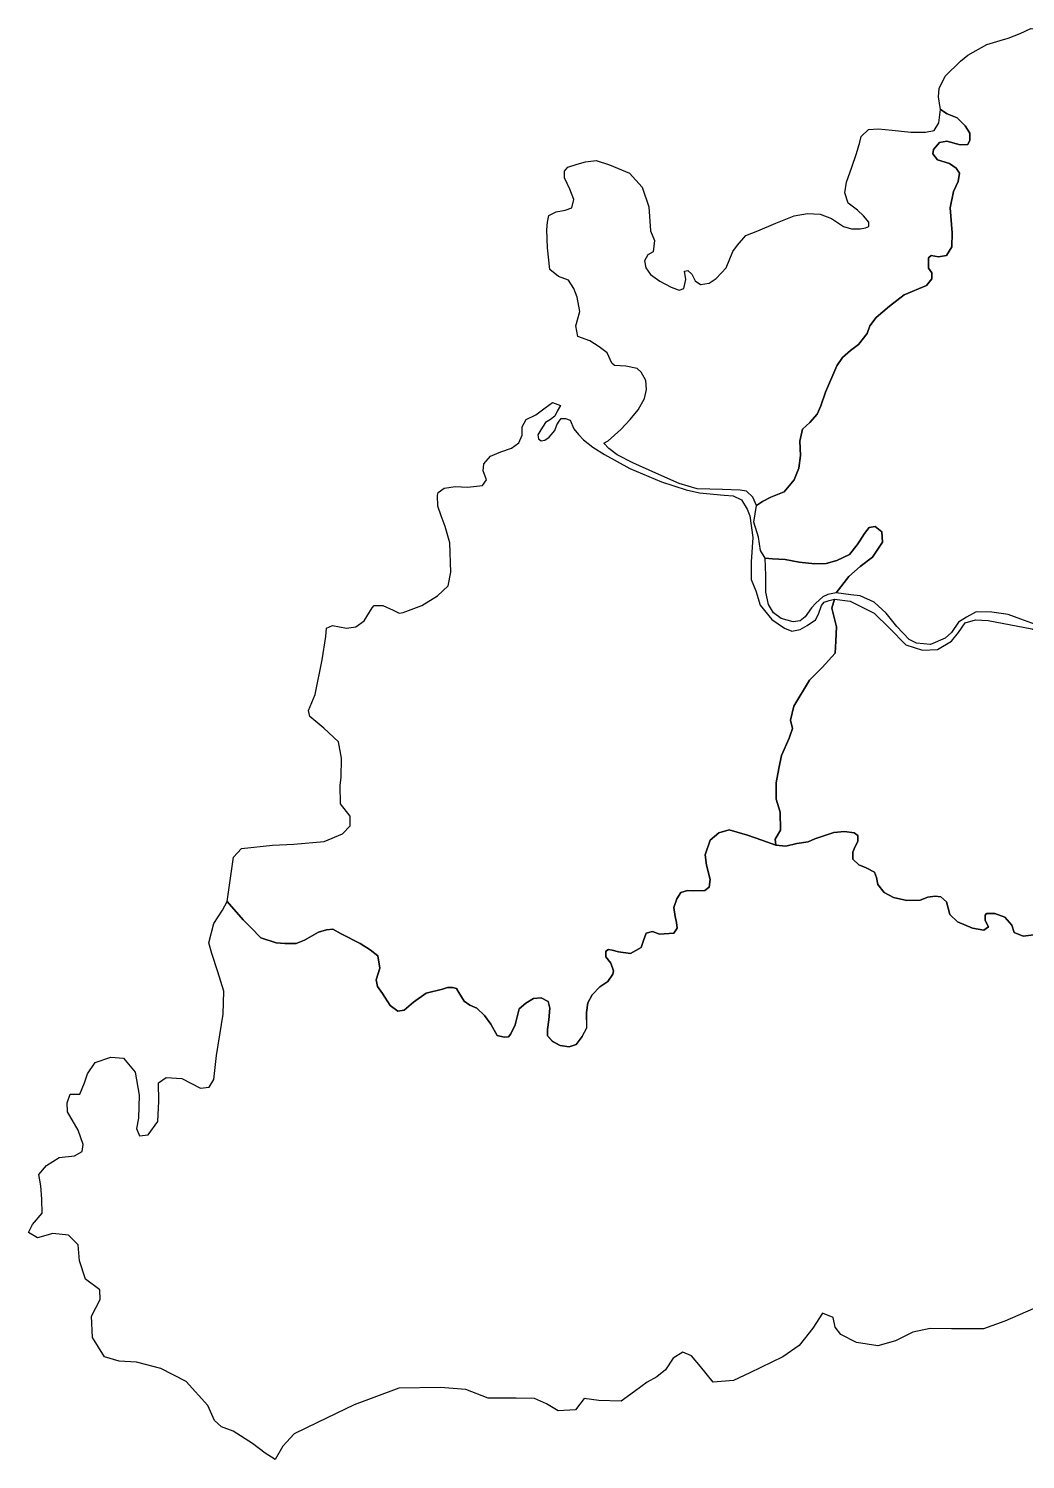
# Model space of a CAD drawing. Header units: inches. Extents: x 118.39 to 119.97, y 25.27 to 26.64.
# Drawn here: x 118.39 to 119.06, y 25.64 to 26.601 of the extents above; entities that cross this region are included whole.
import ezdxf

# ---------------------------------------------------------------- set-up
doc = ezdxf.new("R2010")
doc.units = ezdxf.units.IN
doc.header["$MEASUREMENT"] = 0
doc.layers.add('fz_xzq', color=10, linetype='Continuous')

# ---------------------------------------------------------------- blocks, each defined once
blk = doc.blocks.new('fz_xzq_ACAD_FMEBLOCK1')
at = {"layer": 'fz_xzq', "color": 7}
for points in [[(0.10611, 0.04875), (0.10368, 0.05448), (0.09941, 0.05835), (0.09515, 0.05913), (0.08323, 0.05957), (0.0662, 0.06003), (0.05427, 0.06354), (0.03849, 0.07052), (0.02313, 0.0775), (0.01246, 0.08293), (0.0069, 0.08718), (0.00348, 0.09065), (0.00656, 0.09222), (0.01499, 0.09983), (0.02119, 0.10665), (0.02651, 0.11307), (0.03092, 0.1207), (0.03223, 0.12673), (0.03176, 0.13277), (0.02861, 0.13841), (0.02592, 0.14084), (0.01834, 0.14248), (0.01076, 0.14291), (0.00896, 0.14452), (0.00581, 0.15138), (0.00044, 0.15542), (-0.00583, 0.15947), (-0.01387, 0.16232), (-0.01524, 0.16957), (-0.01262, 0.17921), (-0.01445, 0.18888), (-0.01671, 0.19452), (-0.02031, 0.20017), (-0.02702, 0.20261), (-0.03284, 0.20745), (-0.03426, 0.22195), (-0.03477, 0.23402), (-0.03435, 0.23925), (-0.03349, 0.24367), (-0.02859, 0.24607), (-0.02235, 0.24726), (-0.0179, 0.24885), (-0.01659, 0.25448), (-0.0193, 0.26133), (-0.02291, 0.26899), (-0.02294, 0.27342), (-0.02072, 0.27622), (-0.01449, 0.27821), (-0.00869, 0.2798), (-0.00156, 0.28058), (0.00738, 0.27773), (0.0208, 0.27204), (0.02933, 0.26275), (0.03385, 0.24945), (0.03482, 0.23335), (0.03753, 0.2269), (0.03668, 0.21926), (0.03312, 0.21726), (0.03091, 0.21325), (0.03183, 0.20842), (0.03497, 0.20398), (0.04123, 0.19953), (0.04884, 0.19547), (0.0542, 0.19344), (0.05731, 0.19463), (0.05862, 0.20066), (0.0577, 0.2063), (0.05993, 0.20669), (0.06262, 0.20426), (0.06487, 0.19983), (0.06845, 0.1974), (0.07424, 0.19818), (0.07913, 0.20138), (0.08579, 0.20859), (0.0902, 0.21944), (0.0933, 0.22385), (0.09907, 0.23026), (0.10709, 0.23344), (0.11911, 0.23862), (0.13158, 0.24339), (0.1405, 0.24496), (0.14898, 0.24451), (0.15657, 0.24166), (0.16462, 0.23639), (0.16998, 0.23475), (0.17578, 0.23472), (0.17935, 0.23551), (0.18157, 0.2363), (0.18156, 0.23912), (0.17798, 0.24357), (0.17395, 0.24721), (0.16769, 0.25207), (0.16543, 0.25892), (0.16674, 0.26615), (0.17027, 0.2762), (0.17336, 0.28543), (0.17557, 0.29307), (0.17645, 0.29669), (0.18134, 0.30149), (0.18803, 0.30186), (0.19741, 0.301), (0.20991, 0.29973), (0.21973, 0.29968), (0.22552, 0.30085), (0.22863, 0.30607), (0.22994, 0.31491), (0.23442, 0.31207), (0.24112, 0.30922), (0.24649, 0.30396), (0.24963, 0.29911), (0.24965, 0.29428), (0.24832, 0.29147), (0.24296, 0.2911), (0.23403, 0.29357), (0.22912, 0.29279), (0.22512, 0.28798), (0.22468, 0.28517), (0.22782, 0.28113), (0.23586, 0.27867), (0.24033, 0.27542), (0.24257, 0.27219), (0.2417, 0.26656), (0.2386, 0.25974), (0.2364, 0.24889), (0.23779, 0.23198), (0.23737, 0.22273), (0.23383, 0.21671), (0.22848, 0.21594), (0.22357, 0.21677), (0.22179, 0.21517), (0.22181, 0.20833), (0.22405, 0.2051), (0.22407, 0.20107), (0.22051, 0.19667), (0.20537, 0.19031), (0.19559, 0.18272), (0.1867, 0.17512), (0.18226, 0.16951), (0.1805, 0.16428), (0.17473, 0.15707), (0.1694, 0.15307), (0.16407, 0.14827), (0.16008, 0.14266), (0.15257, 0.12499), (0.14949, 0.11575), (0.14684, 0.11013), (0.14196, 0.10452), (0.13707, 0.10011), (0.13533, 0.09207), (0.13581, 0.08242), (0.13451, 0.07397), (0.13142, 0.06594), (0.12478, 0.05792), (0.11588, 0.05434), (0.11011, 0.05155)], [(-0.02565, 0.11608), (-0.02772, 0.1123), (-0.0294, 0.10884), (-0.03237, 0.10655), (-0.03576, 0.10464), (-0.03871, 0.09965), (-0.04082, 0.0962), (-0.04038, 0.0935), (-0.03867, 0.09234), (-0.03612, 0.09272), (-0.03315, 0.09463), (-0.02935, 0.09923), (-0.02809, 0.10307), (-0.0264, 0.10537), (-0.02513, 0.10729), (-0.02215, 0.10728), (-0.01917, 0.10612), (-0.01658, 0.10034), (-0.01358, 0.09648), (-0.01015, 0.09301), (-0.00374, 0.08799), (0.00395, 0.08296), (0.02102, 0.07367), (0.04235, 0.06474), (0.05897, 0.05929), (0.06792, 0.05733), (0.08452, 0.05572), (0.09048, 0.05531), (0.09603, 0.05259), (0.09989, 0.04643), (0.10161, 0.0418), (0.1038, 0.02718), (0.1026, 0.01104), (0.10265, -0.00088), (0.10566, -0.00858), (0.10868, -0.01821), (0.11638, -0.02785), (0.12491, -0.03366), (0.13002, -0.03561), (0.13554, -0.03448), (0.14021, -0.03181), (0.14572, -0.02799), (0.14783, -0.02415), (0.14993, -0.0184), (0.15162, -0.0161), (0.15502, -0.01496), (0.15849, -0.01426), (0.15671, -0.02029), (0.15988, -0.03278), (0.15947, -0.04244), (0.15906, -0.05049), (0.1502, -0.0601), (0.14178, -0.06851), (0.13117, -0.08617), (0.12899, -0.09541), (0.13035, -0.10105), (0.12815, -0.10748), (0.12287, -0.11913), (0.12113, -0.12797), (0.11939, -0.13762), (0.11944, -0.14849), (0.12214, -0.15735), (0.1222, -0.16943), (0.11867, -0.17544), (0.11913, -0.17947), (0.10981, -0.17623), (0.10002, -0.17273), (0.08769, -0.16922), (0.0809, -0.17111), (0.07498, -0.17608), (0.07163, -0.18607), (0.07251, -0.19299), (0.07511, -0.20261), (0.07428, -0.20761), (0.07132, -0.2099), (0.0641, -0.21026), (0.05986, -0.20986), (0.05519, -0.21138), (0.05267, -0.2156), (0.05057, -0.22135), (0.05145, -0.22751), (0.05232, -0.23136), (0.05276, -0.23521), (0.05066, -0.23866), (0.0409, -0.23939), (0.03622, -0.23745), (0.03198, -0.23859), (0.03031, -0.24358), (0.02863, -0.24818), (0.02144, -0.25239), (0.01337, -0.2512), (0.00912, -0.25003), (0.00657, -0.24964), (0.00488, -0.25079), (0.0049, -0.25463), (0.00832, -0.25887), (0.01004, -0.26388), (0.00963, -0.26619), (0.00626, -0.27117), (0.00076, -0.27461), (-0.0043, -0.27998), (-0.00724, -0.28535), (-0.00805, -0.29188), (-0.008, -0.30226), (-0.01093, -0.30802), (-0.01515, -0.31339), (-0.0198, -0.31491), (-0.02575, -0.31412), (-0.03085, -0.31141), (-0.03427, -0.30756), (-0.03429, -0.30333), (-0.03348, -0.29679), (-0.03268, -0.28911), (-0.03398, -0.28449), (-0.03866, -0.28216), (-0.04375, -0.28253), (-0.04883, -0.28559), (-0.05347, -0.28942), (-0.05595, -0.30018), (-0.05889, -0.30632), (-0.06057, -0.30824), (-0.06354, -0.30862), (-0.06821, -0.30745), (-0.0725, -0.29974), (-0.07678, -0.29396), (-0.0819, -0.28895), (-0.08658, -0.28701), (-0.09042, -0.28431), (-0.09385, -0.27853), (-0.09557, -0.27583), (-0.09812, -0.27506), (-0.10151, -0.27505), (-0.1049, -0.27619), (-0.11592, -0.27885), (-0.12437, -0.28498), (-0.1307, -0.29035), (-0.13493, -0.2911), (-0.14005, -0.28724), (-0.1452, -0.27916), (-0.14863, -0.27453), (-0.14951, -0.26992), (-0.14701, -0.26223), (-0.14834, -0.25377), (-0.15346, -0.24991), (-0.16028, -0.24566), (-0.17306, -0.23909), (-0.1786, -0.23601), (-0.18285, -0.23638), (-0.18835, -0.2379), (-0.19766, -0.24327), (-0.20316, -0.24556), (-0.2108, -0.24555), (-0.21675, -0.24515), (-0.22696, -0.24167), (-0.23381, -0.23473), (-0.23894, -0.22972), (-0.24965, -0.21739), (-0.24529, -0.18765), (-0.2401, -0.18173), (-0.21918, -0.17941), (-0.20479, -0.17885), (-0.18452, -0.17712), (-0.17212, -0.17182), (-0.16692, -0.1665), (-0.16697, -0.15998), (-0.17357, -0.15167), (-0.17365, -0.13924), (-0.17304, -0.13391), (-0.17289, -0.12091), (-0.17474, -0.11004), (-0.18459, -0.10076), (-0.19399, -0.09309), (-0.19491, -0.08906), (-0.19053, -0.07821), (-0.1858, -0.05487), (-0.18324, -0.03919), (-0.18283, -0.03355), (-0.17884, -0.03195), (-0.16948, -0.03359), (-0.16325, -0.0328), (-0.15749, -0.02879), (-0.15221, -0.01995), (-0.15089, -0.01834), (-0.1451, -0.01836), (-0.13795, -0.0216), (-0.13394, -0.02362), (-0.13127, -0.02322), (-0.11883, -0.01843), (-0.10819, -0.01202), (-0.10111, -0.0052), (-0.09939, 0.00405), (-0.09995, 0.02377), (-0.10314, 0.03465), (-0.10585, 0.0419), (-0.10812, 0.04834), (-0.10817, 0.05559), (-0.10773, 0.0576), (-0.10374, 0.0604), (-0.09618, 0.06159), (-0.08816, 0.06116), (-0.07792, 0.06233), (-0.07527, 0.06595), (-0.07753, 0.07199), (-0.07711, 0.07682), (-0.07269, 0.08204), (-0.06558, 0.08483), (-0.05846, 0.08722), (-0.05358, 0.09083), (-0.05138, 0.09605), (-0.05142, 0.10168), (-0.04877, 0.1065), (-0.0421, 0.1097), (-0.03589, 0.11451), (-0.03101, 0.11811)], [(0.11205, 0.01331), (0.11695, 0.01289), (0.12541, 0.01245), (0.13477, 0.01079), (0.14546, 0.00954), (0.15303, 0.0099), (0.16014, 0.01188), (0.16859, 0.01586), (0.17391, 0.02228), (0.17568, 0.02508), (0.17878, 0.0299), (0.18188, 0.0339), (0.18588, 0.03469), (0.19035, 0.03105), (0.19082, 0.0242), (0.18418, 0.01418), (0.17574, 0.00778), (0.1682, 0.00098), (0.15979, -0.00985), (0.15416, -0.01111), (0.15076, -0.01263), (0.1461, -0.01684), (0.14313, -0.0199), (0.13891, -0.02603), (0.13552, -0.02871), (0.13084, -0.02946), (0.12275, -0.02711), (0.11763, -0.02324), (0.11421, -0.01785), (0.11247, -0.00938), (0.11242, 0.00177)]]:
    blk.add_lwpolyline(points, close=True, dxfattribs=at)
blk = doc.blocks.new('fz_xzq_ACAD_FMEBLOCK4')
at = {"layer": 'fz_xzq', "color": 7}
for points in [[(-0.012293, 0.343859), (-0.015401, 0.335832), (-0.019404, 0.32942), (-0.02117, 0.320177), (-0.021602, 0.313743), (-0.022026, 0.302882), (-0.018002, 0.298833), (-0.011303, 0.295169), (-0.000591, 0.291881), (0.011008, 0.291806), (0.017701, 0.290555), (0.024845, 0.286484), (0.030212, 0.277999), (0.027995, 0.269967), (0.022653, 0.26437), (0.015077, 0.261201), (0.013747, 0.256784), (0.017324, 0.25153), (0.032052, 0.244191), (0.050788, 0.238029), (0.061944, 0.231917), (0.070425, 0.223812), (0.077122, 0.216524), (0.089614, 0.207584), (0.097193, 0.205921), (0.105217, 0.205059), (0.104773, 0.203453), (0.103438, 0.201853), (0.101656, 0.200659), (0.099875, 0.199063), (0.093636, 0.199107), (0.086951, 0.19835), (0.08205, 0.197177), (0.079378, 0.195184), (0.079386, 0.188747), (0.078506, 0.180707), (0.075393, 0.175498), (0.073168, 0.173502), (0.068271, 0.170317), (0.05847, 0.168775), (0.054019, 0.165587), (0.053132, 0.162777), (0.053136, 0.160363), (0.05448, 0.155525), (0.056269, 0.150685), (0.05628, 0.143443), (0.053614, 0.139036), (0.050948, 0.134628), (0.046946, 0.130229), (0.039832, 0.12223), (0.037613, 0.117819), (0.037619, 0.114198), (0.036291, 0.109379), (0.036305, 0.10093), (0.037211, 0.092072), (0.039007, 0.083611), (0.040797, 0.078369), (0.047051, 0.066257), (0.053292, 0.060984), (0.055967, 0.058552), (0.061311, 0.057309), (0.06532, 0.05527), (0.069332, 0.051621), (0.069784, 0.04679), (0.068904, 0.039956), (0.067577, 0.034333), (0.067586, 0.0287), (0.067157, 0.01784), (0.067608, 0.014216), (0.070734, 0.00655), (0.074301, 0.001697), (0.078761, -0.005576), (0.082328, -0.011233), (0.088567, -0.018518), (0.097033, -0.029038), (0.099262, -0.033077), (0.101047, -0.037918), (0.101944, -0.043557), (0.100613, -0.046364), (0.098837, -0.048363), (0.097953, -0.053185), (0.097513, -0.056401), (0.09663, -0.061222), (0.098415, -0.066063), (0.105543, -0.076574), (0.109553, -0.08304), (0.114007, -0.089911), (0.11446, -0.096754), (0.11313, -0.100365), (0.107356, -0.104348), (0.101578, -0.10471), (0.096048, -0.098055), (0.088397, -0.094542), (0.080326, -0.094487), (0.073953, -0.093674), (0.070551, -0.09096), (0.064178, -0.090532), (0.054409, -0.091236), (0.045912, -0.090795), (0.039112, -0.089212), (0.034858, -0.085724), (0.031033, -0.08493), (0.026784, -0.084903), (0.022539, -0.086413), (0.015315, -0.085597), (0.012337, -0.083272), (0.011481, -0.080191), (0.013166, -0.073282), (0.014852, -0.066373), (0.013571, -0.063289), (0.011441, -0.060969), (0.004642, -0.060541), (-0.006833, -0.0597), (-0.014487, -0.057345), (-0.019596, -0.053085), (-0.024698, -0.0519), (-0.029803, -0.049946), (-0.034906, -0.048377), (-0.038311, -0.046435), (-0.044271, -0.04217), (-0.048534, -0.037146), (-0.056205, -0.029027), (-0.0609, -0.021695), (-0.063891, -0.01591), (-0.065185, -0.008983), (-0.068607, -0.001274), (-0.07202, 0.002975), (-0.077558, 0.006852), (-0.083943, 0.00958), (-0.089475, 0.01115), (-0.096711, 0.013882), (-0.105225, 0.017006), (-0.116286, 0.018605), (-0.126917, 0.018664), (-0.133285, 0.015239), (-0.138801, 0.011809), (-0.143456, 0.004913), (-0.147695, 0.001091), (-0.15746, -0.003086), (-0.166817, -0.002268), (-0.171927, 0.000065), (-0.180038, 0.008949), (-0.187299, 0.017829), (-0.195407, 0.025174), (-0.204779, 0.02945), (-0.211162, 0.030251), (-0.220844, 0.03159), (-0.212429, 0.042413), (-0.204887, 0.049217), (-0.196452, 0.055613), (-0.189811, 0.065639), (-0.190281, 0.072482), (-0.194748, 0.076126), (-0.198752, 0.075341), (-0.201854, 0.071333), (-0.204953, 0.06652), (-0.206723, 0.063712), (-0.212041, 0.0573), (-0.220485, 0.053317), (-0.2276, 0.051339), (-0.235168, 0.050973), (-0.245858, 0.052231), (-0.255215, 0.053883), (-0.263676, 0.054325), (-0.268575, 0.054749), (-0.271715, 0.059994), (-0.27309, 0.068853), (-0.276251, 0.078927), (-0.274519, 0.090187), (-0.270523, 0.092986), (-0.264746, 0.095776), (-0.255853, 0.099357), (-0.249205, 0.107374), (-0.246121, 0.115408), (-0.244819, 0.123852), (-0.245304, 0.133511), (-0.243555, 0.141551), (-0.238672, 0.145954), (-0.233793, 0.151564), (-0.231142, 0.157185), (-0.22806, 0.166425), (-0.220552, 0.184093), (-0.216562, 0.189707), (-0.211232, 0.194509), (-0.205898, 0.198507), (-0.200129, 0.20572), (-0.198365, 0.210942), (-0.193928, 0.216553), (-0.185038, 0.224153), (-0.175255, 0.231747), (-0.160116, 0.238105), (-0.156564, 0.242512), (-0.156577, 0.246536), (-0.158817, 0.249767), (-0.15884, 0.256607), (-0.157061, 0.258207), (-0.152153, 0.257376), (-0.146803, 0.258151), (-0.143255, 0.264168), (-0.142838, 0.27342), (-0.14423, 0.290327), (-0.142033, 0.301179), (-0.138931, 0.308002), (-0.138056, 0.31363), (-0.140297, 0.316861), (-0.14477, 0.320105), (-0.15281, 0.322563), (-0.155946, 0.326603), (-0.155509, 0.329418), (-0.151508, 0.334224), (-0.146602, 0.335002), (-0.137669, 0.332539), (-0.132314, 0.332911), (-0.130984, 0.33572), (-0.130999, 0.340549), (-0.134138, 0.345395), (-0.13951, 0.350655), (-0.146214, 0.353509), (-0.150686, 0.35635), (-0.152052, 0.364807), (-0.151624, 0.370438), (-0.147633, 0.378865), (-0.137395, 0.388868), (-0.132495, 0.392864), (-0.119568, 0.400033), (-0.110645, 0.402799), (-0.105291, 0.404377), (-0.097262, 0.407549), (-0.090125, 0.410726), (-0.085658, 0.410297), (-0.0794, 0.407845), (-0.077153, 0.402199), (-0.074008, 0.394133), (-0.070869, 0.388884), (-0.068631, 0.386456), (-0.065949, 0.385233), (-0.062827, 0.386421), (-0.061937, 0.387623), (-0.058367, 0.388405), (-0.053442, 0.382742), (-0.049849, 0.373064), (-0.047597, 0.364601), (-0.040877, 0.353293), (-0.035956, 0.348435), (-0.03104, 0.345185), (-0.02702, 0.34355), (-0.018092, 0.342689)], [(-0.222143, 0.027177), (-0.211571, 0.026023), (-0.195379, 0.01787), (-0.185136, 0.007822), (-0.17404, -0.003384), (-0.162974, -0.006902), (-0.152771, -0.006571), (-0.143437, -0.000854), (-0.138779, 0.004888), (-0.134123, 0.011399), (-0.127325, 0.013284), (-0.11882, 0.012853), (-0.089464, 0.007305), (-0.079245, 0.002248), (-0.073272, -0.005475), (-0.066423, -0.022816), (-0.059169, -0.033623), (-0.045958, -0.047542), (-0.037014, -0.055285), (-0.024675, -0.061895), (-0.014465, -0.066956), (-0.006391, -0.067391), (-0.000438, -0.069735), (0.004674, -0.075919), (0.007243, -0.085161), (0.011504, -0.091724), (0.022975, -0.092182), (0.03062, -0.091463), (0.033169, -0.09148), (0.033597, -0.09302), (0.030203, -0.095689), (0.030632, -0.097614), (0.039977, -0.097675), (0.048895, -0.096196), (0.058666, -0.096646), (0.069292, -0.101331), (0.073122, -0.105586), (0.07866, -0.116387), (0.080367, -0.122165), (0.0825, -0.128715), (0.082513, -0.137172), (0.081679, -0.147162), (0.078716, -0.153292), (0.076608, -0.162889), (0.077462, -0.166354), (0.081291, -0.171762), (0.084695, -0.177168), (0.084707, -0.184856), (0.085561, -0.188706), (0.089806, -0.18912), (0.098721, -0.190335), (0.102969, -0.192671), (0.10637, -0.196923), (0.108073, -0.201164), (0.110627, -0.207332), (0.113602, -0.210429), (0.119549, -0.215468), (0.119976, -0.217778), (0.119555, -0.220081), (0.116584, -0.22006), (0.11064, -0.217327), (0.10767, -0.217307), (0.107247, -0.218457), (0.105981, -0.22383), (0.104291, -0.2292), (0.10006, -0.237628), (0.099224, -0.246464), (0.094151, -0.258346), (0.08992, -0.265621), (0.086113, -0.272131), (0.080605, -0.276322), (0.072979, -0.281268), (0.06535, -0.283908), (0.059415, -0.285406), (0.050936, -0.287272), (0.044153, -0.288381), (0.038646, -0.291421), (0.036113, -0.297171), (0.034851, -0.302545), (0.039085, -0.299113), (0.044164, -0.294148), (0.048822, -0.290334), (0.060694, -0.288875), (0.070867, -0.286251), (0.080615, -0.282088), (0.08739, -0.275599), (0.089082, -0.272535), (0.091621, -0.268324), (0.095008, -0.264119), (0.098397, -0.261066), (0.101358, -0.255705), (0.103047, -0.249566), (0.105157, -0.241892), (0.108543, -0.235381), (0.111929, -0.229254), (0.120834, -0.225472), (0.128046, -0.224755), (0.136534, -0.225969), (0.140781, -0.230228), (0.147575, -0.235659), (0.159881, -0.23844), (0.173884, -0.242772), (0.184917, -0.246698), (0.203585, -0.252221), (0.21504, -0.256922), (0.221405, -0.263122), (0.226918, -0.261243), (0.233281, -0.26283), (0.239219, -0.265183), (0.244308, -0.262917), (0.250669, -0.25797), (0.259152, -0.255347), (0.266931, -0.25361), (0.268707, -0.260866), (0.270926, -0.26893), (0.27137, -0.280601), (0.275364, -0.299944), (0.276251, -0.305986), (0.276251, -0.320067), (0.275363, -0.329716), (0.272701, -0.335729), (0.267822, -0.34454), (0.262943, -0.350536), (0.261169, -0.352936), (0.260726, -0.359772), (0.260284, -0.364596), (0.262946, -0.372261), (0.266494, -0.380336), (0.263835, -0.388763), (0.259845, -0.395571), (0.255412, -0.400364), (0.249206, -0.407556), (0.243, -0.410726), (0.23502, -0.410664), (0.229699, -0.409014), (0.223489, -0.403735), (0.216393, -0.399658), (0.207521, -0.394762), (0.195989, -0.389445), (0.188449, -0.388583), (0.183569, -0.385731), (0.179131, -0.382077), (0.177354, -0.377638), (0.177346, -0.368384), (0.175126, -0.365954), (0.173795, -0.365541), (0.172022, -0.367138), (0.168034, -0.371132), (0.161829, -0.375512), (0.15695, -0.374672), (0.152514, -0.373835), (0.146745, -0.37138), (0.143636, -0.367334), (0.142298, -0.360887), (0.140075, -0.356043), (0.135635, -0.353195), (0.128535, -0.351133), (0.120994, -0.351482), (0.116118, -0.353862), (0.111243, -0.357449), (0.107695, -0.357827), (0.104145, -0.356997), (0.09838, -0.358165), (0.089069, -0.360515), (0.082421, -0.364494), (0.076658, -0.366467), (0.07089, -0.365221), (0.062512, -0.357316), (0.059528, -0.34807), (0.059091, -0.341147), (0.059925, -0.33308), (0.061183, -0.325784), (0.0599, -0.319624), (0.054801, -0.31344), (0.050131, -0.309949), (0.042071, -0.308359), (0.034014, -0.307922), (0.026383, -0.308642), (0.017474, -0.306663), (0.011533, -0.304319), (0.006022, -0.305053), (0.003479, -0.305806), (-0.000332, -0.308089), (-0.011348, -0.311866), (-0.01814, -0.308749), (-0.017724, -0.305291), (-0.016041, -0.299919), (-0.01563, -0.29454), (-0.016908, -0.292225), (-0.022423, -0.291423), (-0.027941, -0.289467), (-0.030072, -0.28561), (-0.033484, -0.2779), (-0.035644, -0.262894), (-0.03312, -0.254451), (-0.025083, -0.244888), (-0.023401, -0.238747), (-0.02553, -0.235659), (-0.028928, -0.234485), (-0.041234, -0.234027), (-0.042938, -0.231325), (-0.037855, -0.227895), (-0.033623, -0.223308), (-0.034484, -0.218689), (-0.039162, -0.214816), (-0.042992, -0.210565), (-0.049794, -0.206295), (-0.058298, -0.200479), (-0.06722, -0.197351), (-0.074863, -0.196153), (-0.086318, -0.19801), (-0.095228, -0.199114), (-0.101177, -0.196774), (-0.102891, -0.191766), (-0.107577, -0.186358), (-0.114376, -0.184014), (-0.119895, -0.183984), (-0.12074, -0.185132), (-0.120729, -0.188593), (-0.118593, -0.192833), (-0.121557, -0.195124), (-0.129201, -0.193929), (-0.139403, -0.189646), (-0.144514, -0.184621), (-0.146666, -0.176151), (-0.150499, -0.172671), (-0.154321, -0.172267), (-0.159413, -0.173009), (-0.164501, -0.174905), (-0.173415, -0.175244), (-0.182338, -0.173277), (-0.18872, -0.169785), (-0.192987, -0.164381), (-0.193854, -0.159763), (-0.195141, -0.156297), (-0.200673, -0.153194), (-0.205776, -0.151246), (-0.209613, -0.147383), (-0.209632, -0.142769), (-0.208371, -0.139315), (-0.206263, -0.13548), (-0.206278, -0.131636), (-0.208834, -0.129701), (-0.215208, -0.128901), (-0.222426, -0.129636), (-0.23515, -0.133805), (-0.239814, -0.135706), (-0.247454, -0.136824), (-0.254665, -0.138714), (-0.261501, -0.138034), (-0.261963, -0.134008), (-0.258434, -0.127988), (-0.258487, -0.115915), (-0.261193, -0.10705), (-0.261241, -0.096185), (-0.259504, -0.086535), (-0.257764, -0.07769), (-0.252477, -0.066044), (-0.250281, -0.059616), (-0.251639, -0.053976), (-0.249455, -0.044731), (-0.238852, -0.027074), (-0.230433, -0.018664), (-0.221572, -0.009049), (-0.221159, -0.001003), (-0.220753, 0.008653), (-0.223918, 0.021142)], [(0.147657, -0.227583), (0.151196, -0.228811), (0.153851, -0.230433), (0.153853, -0.232436), (0.152084, -0.232824), (0.148546, -0.232397), (0.146334, -0.231981), (0.146332, -0.229577)], [(0.165347, -0.228514), (0.168441, -0.226934), (0.172863, -0.226967), (0.178614, -0.228612), (0.185248, -0.229864), (0.190113, -0.231504), (0.199401, -0.233978), (0.204709, -0.237625), (0.206037, -0.239238), (0.201173, -0.240002), (0.191887, -0.239931), (0.183485, -0.239066), (0.171987, -0.236576), (0.168447, -0.234146), (0.166677, -0.23213)]]:
    blk.add_lwpolyline(points, close=True, dxfattribs=at)

msp = doc.modelspace()

# ---------------------------------------------------------------- linework, layer by layer
at = {"layer": 'fz_xzq', "color": 7}
msp.add_lwpolyline([(119.065321, 25.740879), (119.046427, 25.732691), (119.032093, 25.727437), (119.010564, 25.72755), (118.996212, 25.727623), (118.984478, 25.725313), (118.972758, 25.719448), (118.96103, 25.715951), (118.946669, 25.718388), (118.936209, 25.723768), (118.932275, 25.728524), (118.930942, 25.735045), (118.923752, 25.738039), (118.917272, 25.728), (118.90819, 25.716195), (118.897136, 25.708544), (118.875007, 25.697978), (118.863944, 25.692694), (118.850253, 25.691565), (118.841721, 25.70226), (118.835814, 25.709391), (118.829931, 25.711783), (118.823429, 25.707662), (118.81825, 25.699982), (118.812404, 25.695266), (118.805901, 25.691737), (118.797456, 25.685253), (118.788361, 25.678771), (118.773357, 25.679416), (118.763568, 25.680635), (118.757742, 25.672954), (118.746006, 25.672401), (118.738153, 25.677166), (118.730305, 25.680745), (118.717913, 25.680784), (118.698998, 25.680842), (118.68396, 25.686809), (118.666993, 25.688042), (118.638949, 25.687525), (118.609022, 25.676344), (118.584323, 25.664554), (118.568727, 25.656886), (118.560963, 25.648609), (118.555812, 25.639734), (118.549261, 25.643894), (118.540735, 25.650426), (118.527629, 25.658743), (118.51978, 25.661719), (118.515183, 25.665874), (118.510539, 25.675952), (118.496063, 25.69197), (118.47903, 25.700881), (118.462686, 25.705051), (118.450938, 25.705659), (118.441127, 25.708634), (118.433187, 25.721676), (118.432415, 25.735894), (118.438194, 25.747142), (118.438139, 25.753658), (118.428289, 25.760778), (118.424267, 25.773223), (118.423524, 25.783886), (118.416939, 25.79041), (118.406483, 25.791606), (118.396062, 25.788654), (118.390155, 25.792214), (118.39272, 25.797543), (118.399182, 25.805238), (118.3991, 25.814716), (118.39837, 25.823602), (118.396997, 25.831304), (118.40217, 25.837223), (118.410616, 25.842546), (118.421057, 25.843719), (118.426257, 25.846675), (118.42687, 25.851413), (118.423524, 25.860895), (118.416232, 25.873343), (118.416182, 25.879267), (118.418091, 25.885188), (118.424626, 25.885181), (118.427828, 25.892878), (118.429738, 25.898799), (118.434902, 25.906493), (118.445329, 25.910034), (118.45383, 25.90943), (118.46175, 25.899941), (118.464488, 25.884536), (118.46396, 25.869135), (118.462711, 25.862029), (118.46471, 25.857287), (118.470584, 25.857871), (118.477045, 25.866746), (118.47759, 25.88037), (118.47749, 25.892809), (118.482689, 25.896355), (118.49315, 25.895746), (118.505616, 25.889209), (118.511492, 25.889791), (118.514718, 25.895117), (118.516556, 25.911107), (118.520919, 25.938939), (118.521455, 25.954339), (118.517433, 25.967378), (118.513415, 25.979824), (118.511399, 25.986936), (118.514569, 25.999962), (118.520388, 26.008836), (118.523613, 26.014615), (118.534321, 26.002289), (118.539453, 25.997279), (118.546297, 25.990344), (118.556512, 25.986862), (118.562458, 25.986464), (118.5701, 25.986448), (118.575602, 25.988743), (118.584904, 25.994105), (118.590413, 25.99563), (118.594656, 25.996004), (118.600196, 25.992915), (118.612977, 25.986346), (118.619798, 25.982099), (118.624918, 25.978241), (118.626248, 25.969777), (118.623753, 25.962093), (118.624633, 25.957477), (118.628059, 25.952853), (118.633206, 25.944765), (118.638324, 25.940906), (118.642563, 25.941664), (118.648893, 25.94703), (118.657341, 25.953159), (118.668358, 25.955819), (118.671746, 25.956963), (118.675141, 25.956953), (118.677692, 25.956176), (118.679407, 25.95348), (118.682838, 25.947702), (118.686674, 25.944998), (118.691354, 25.943062), (118.696477, 25.938047), (118.700755, 25.932266), (118.705045, 25.924562), (118.709719, 25.923394), (118.712687, 25.923769), (118.714373, 25.925687), (118.717306, 25.931829), (118.719788, 25.942588), (118.724433, 25.946418), (118.729508, 25.949477), (118.734598, 25.949845), (118.739279, 25.947522), (118.740579, 25.942904), (118.739775, 25.935216), (118.738964, 25.928682), (118.738988, 25.924452), (118.742404, 25.920596), (118.747511, 25.917887), (118.753455, 25.917097), (118.758113, 25.918619), (118.762325, 25.923988), (118.765263, 25.929745), (118.765206, 25.940127), (118.766018, 25.946661), (118.768959, 25.952033), (118.774022, 25.957398), (118.77952, 25.960839), (118.782889, 25.965825), (118.783301, 25.968131), (118.781576, 25.973135), (118.778158, 25.977377), (118.778137, 25.981223), (118.779829, 25.98237), (118.782377, 25.981976), (118.786628, 25.980807), (118.794699, 25.979623), (118.801893, 25.983825), (118.803567, 25.988433), (118.805239, 25.993425), (118.809479, 25.994562), (118.814158, 25.992622), (118.823918, 25.993352), (118.826023, 25.996804), (118.82558, 26.000651), (118.824711, 26.004499), (118.823831, 26.010655), (118.825925, 26.016414), (118.828452, 26.020633), (118.833115, 26.022152), (118.837363, 26.021751), (118.844579, 26.022106), (118.847541, 26.0244), (118.848366, 26.029395), (118.845772, 26.039018), (118.844889, 26.045943), (118.848239, 26.055926), (118.854161, 26.060899), (118.860948, 26.062793), (118.873282, 26.059279), (118.883067, 26.055776), (118.892387, 26.052539), (118.899223, 26.051859), (118.906434, 26.053749), (118.914074, 26.054867), (118.918738, 26.056768), (118.931462, 26.060937), (118.93868, 26.061672), (118.945054, 26.060872), (118.94761, 26.058937), (118.947625, 26.055093), (118.945517, 26.051258), (118.944256, 26.047804), (118.944275, 26.04319), (118.948112, 26.039327), (118.953215, 26.037379), (118.958747, 26.034276), (118.960034, 26.03081), (118.960901, 26.026192), (118.965168, 26.020788), (118.97155, 26.017296), (118.980473, 26.015329), (118.989387, 26.015668), (118.994475, 26.017564), (118.999567, 26.018306), (119.003389, 26.017902), (119.007222, 26.014422), (119.009374, 26.005952), (119.014485, 26.000927), (119.024687, 25.996644), (119.032331, 25.995449), (119.035295, 25.99774), (119.033159, 26.00198), (119.033148, 26.005441), (119.033993, 26.006589), (119.039512, 26.006559), (119.046311, 26.004215), (119.050997, 25.998807), (119.052711, 25.993799), (119.05866, 25.991459), (119.06757, 25.992563)], dxfattribs=at)

# ---------------------------------------------------------------- block references
for name, p in [('fz_xzq_ACAD_FMEBLOCK4', (119.153888, 26.190573)), ('fz_xzq_ACAD_FMEBLOCK1', (118.773258, 26.23201))]:
    msp.add_blockref(name, p, dxfattribs=at)

doc.saveas('drawing.dxf')
